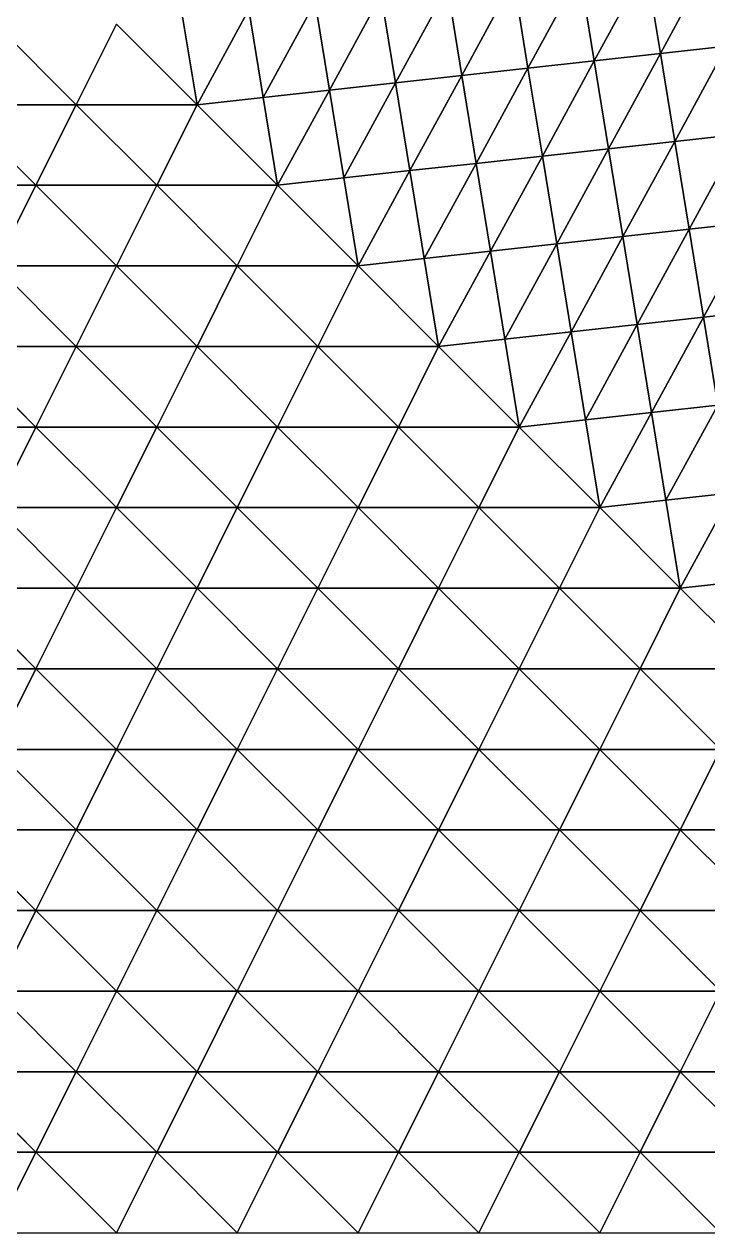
# Model space of a CAD drawing. Extents: x 100 to 350, y 100 to 150.
# Drawn here: x 249.77 to 263.03, y 100 to 123.44 of the extents above; entities that cross this region are included whole.
import ezdxf

# ---------------------------------------------------------------- set-up
doc = ezdxf.new("R2010")
doc.units = 0

msp = doc.modelspace()

# ---------------------------------------------------------------- linework, layer by layer
at = {"color": 1}
for p, q in [((262.113423, 122.868104), (263.119044, 124.714348)), ((263.119044, 124.714348), (262.113423, 122.868104)), ((261.834984, 124.572476), (260.829363, 122.726232)), ((260.829363, 122.726232), (261.834984, 124.572476)), ((262.113423, 122.868104), (261.834984, 124.572476)), ((261.834984, 124.572476), (262.113423, 122.868104)), ((258.261242, 122.442488), (259.266863, 124.288732)), ((259.266863, 124.288732), (258.261242, 122.442488)), ((259.266863, 124.288732), (259.545302, 122.58436)), ((259.545302, 122.58436), (259.266863, 124.288732)), ((260.550923, 124.430604), (259.545302, 122.58436)), ((259.545302, 122.58436), (260.550923, 124.430604)), ((260.829363, 122.726232), (260.550923, 124.430604)), ((260.550923, 124.430604), (260.829363, 122.726232)), ((255.693121, 122.158744), (256.698742, 124.004988)), ((256.698742, 124.004988), (255.693121, 122.158744)), ((256.698742, 124.004988), (256.977181, 122.300616)), ((256.977181, 122.300616), (256.698742, 124.004988)), ((256.977181, 122.300616), (257.982802, 124.14686)), ((257.982802, 124.14686), (256.977181, 122.300616)), ((258.261242, 122.442488), (257.982802, 124.14686)), ((257.982802, 124.14686), (258.261242, 122.442488)), ((255.414681, 123.863116), (254.40906, 122.016872)), ((254.40906, 122.016872), (255.414681, 123.863116)), ((255.693121, 122.158744), (255.414681, 123.863116)), ((255.414681, 123.863116), (255.693121, 122.158744)), ((253.125, 121.875), (252.84656, 123.579372)), ((252.84656, 123.579372), (253.125, 121.875)), ((253.125, 121.875), (254.130621, 123.721244)), ((254.130621, 123.721244), (253.125, 121.875)), ((254.40906, 122.016872), (254.130621, 123.721244)), ((254.130621, 123.721244), (254.40906, 122.016872)), ((249.21875, 123.4375), (250.78125, 121.875)), ((250.78125, 121.875), (249.21875, 123.4375)), ((250.78125, 121.875), (251.5625, 123.4375)), ((251.5625, 123.4375), (250.78125, 121.875)), ((260.829363, 122.726232), (262.113423, 122.868104)), ((262.113423, 122.868104), (260.829363, 122.726232)), ((261.107802, 121.02186), (262.113423, 122.868104)), ((262.113423, 122.868104), (261.107802, 121.02186)), ((262.113423, 122.868104), (263.397484, 123.009976)), ((263.397484, 123.009976), (262.113423, 122.868104)), ((262.113423, 122.868104), (262.391863, 121.163732)), ((262.391863, 121.163732), (262.113423, 122.868104)), ((263.397484, 123.009976), (262.391863, 121.163732)), ((262.391863, 121.163732), (263.397484, 123.009976)), ((259.545302, 122.58436), (258.261242, 122.442488)), ((258.261242, 122.442488), (259.545302, 122.58436)), ((258.539681, 120.738116), (259.545302, 122.58436)), ((259.545302, 122.58436), (258.539681, 120.738116)), ((260.829363, 122.726232), (259.545302, 122.58436)), ((259.545302, 122.58436), (260.829363, 122.726232)), ((259.545302, 122.58436), (259.823742, 120.879988)), ((259.823742, 120.879988), (259.545302, 122.58436)), ((260.829363, 122.726232), (259.823742, 120.879988)), ((259.823742, 120.879988), (260.829363, 122.726232)), ((261.107802, 121.02186), (260.829363, 122.726232)), ((260.829363, 122.726232), (261.107802, 121.02186)), ((258.261242, 122.442488), (256.977181, 122.300616)), ((256.977181, 122.300616), (258.261242, 122.442488)), ((258.261242, 122.442488), (257.255621, 120.596244)), ((257.255621, 120.596244), (258.261242, 122.442488)), ((258.539681, 120.738116), (258.261242, 122.442488)), ((258.261242, 122.442488), (258.539681, 120.738116)), ((255.693121, 122.158744), (254.40906, 122.016872)), ((254.40906, 122.016872), (255.693121, 122.158744)), ((255.693121, 122.158744), (254.6875, 120.3125)), ((254.6875, 120.3125), (255.693121, 122.158744)), ((256.977181, 122.300616), (255.693121, 122.158744)), ((255.693121, 122.158744), (256.977181, 122.300616)), ((255.97156, 120.454372), (255.693121, 122.158744)), ((255.693121, 122.158744), (255.97156, 120.454372)), ((256.977181, 122.300616), (255.97156, 120.454372)), ((255.97156, 120.454372), (256.977181, 122.300616)), ((256.977181, 122.300616), (257.255621, 120.596244)), ((257.255621, 120.596244), (256.977181, 122.300616)), ((250, 120.3125), (248.4375, 121.875)), ((248.4375, 121.875), (250.78125, 121.875)), ((250.78125, 121.875), (248.4375, 121.875)), ((248.4375, 121.875), (250, 120.3125)), ((250.78125, 121.875), (250, 120.3125)), ((250, 120.3125), (250.78125, 121.875)), ((253.125, 121.875), (250.78125, 121.875)), ((250.78125, 121.875), (252.34375, 120.3125)), ((250.78125, 121.875), (253.125, 121.875)), ((252.34375, 120.3125), (250.78125, 121.875)), ((252.34375, 120.3125), (253.125, 121.875)), ((253.125, 121.875), (252.34375, 120.3125)), ((254.40906, 122.016872), (253.125, 121.875)), ((253.125, 121.875), (254.40906, 122.016872)), ((254.40906, 122.016872), (254.6875, 120.3125)), ((254.6875, 120.3125), (254.40906, 122.016872)), ((262.391863, 121.163732), (263.675923, 121.305604)), ((263.675923, 121.305604), (262.391863, 121.163732)), ((263.675923, 121.305604), (262.670302, 119.45936)), ((262.670302, 119.45936), (263.675923, 121.305604)), ((259.823742, 120.879988), (261.107802, 121.02186)), ((261.107802, 121.02186), (259.823742, 120.879988)), ((260.102181, 119.175616), (261.107802, 121.02186)), ((261.107802, 121.02186), (260.102181, 119.175616)), ((261.107802, 121.02186), (262.391863, 121.163732)), ((262.391863, 121.163732), (261.107802, 121.02186)), ((261.107802, 121.02186), (261.386242, 119.317488)), ((261.386242, 119.317488), (261.107802, 121.02186)), ((261.386242, 119.317488), (262.391863, 121.163732)), ((262.391863, 121.163732), (261.386242, 119.317488)), ((262.391863, 121.163732), (262.670302, 119.45936)), ((262.670302, 119.45936), (262.391863, 121.163732)), ((257.255621, 120.596244), (258.539681, 120.738116)), ((258.539681, 120.738116), (257.255621, 120.596244)), ((258.539681, 120.738116), (257.53406, 118.891872)), ((257.53406, 118.891872), (258.539681, 120.738116)), ((258.539681, 120.738116), (259.823742, 120.879988)), ((259.823742, 120.879988), (258.539681, 120.738116)), ((258.818121, 119.033744), (258.539681, 120.738116)), ((258.539681, 120.738116), (258.818121, 119.033744)), ((259.823742, 120.879988), (258.818121, 119.033744)), ((258.818121, 119.033744), (259.823742, 120.879988)), ((259.823742, 120.879988), (260.102181, 119.175616)), ((260.102181, 119.175616), (259.823742, 120.879988)), ((255.97156, 120.454372), (257.255621, 120.596244)), ((257.255621, 120.596244), (255.97156, 120.454372)), ((256.25, 118.75), (257.255621, 120.596244)), ((257.255621, 120.596244), (256.25, 118.75)), ((257.255621, 120.596244), (257.53406, 118.891872)), ((257.53406, 118.891872), (257.255621, 120.596244)), ((250, 120.3125), (247.65625, 120.3125)), ((247.65625, 120.3125), (250, 120.3125)), ((249.21875, 118.75), (250, 120.3125)), ((250, 120.3125), (249.21875, 118.75)), ((251.5625, 118.75), (250, 120.3125)), ((250, 120.3125), (252.34375, 120.3125)), ((250, 120.3125), (251.5625, 118.75)), ((252.34375, 120.3125), (250, 120.3125)), ((252.34375, 120.3125), (251.5625, 118.75)), ((251.5625, 118.75), (252.34375, 120.3125)), ((252.34375, 120.3125), (253.90625, 118.75)), ((254.6875, 120.3125), (252.34375, 120.3125)), ((252.34375, 120.3125), (254.6875, 120.3125)), ((253.90625, 118.75), (252.34375, 120.3125)), ((253.90625, 118.75), (254.6875, 120.3125)), ((254.6875, 120.3125), (253.90625, 118.75)), ((254.6875, 120.3125), (255.97156, 120.454372)), ((255.97156, 120.454372), (254.6875, 120.3125)), ((256.25, 118.75), (255.97156, 120.454372)), ((255.97156, 120.454372), (256.25, 118.75)), ((263.954363, 119.601232), (262.670302, 119.45936)), ((262.670302, 119.45936), (263.954363, 119.601232)), ((263.954363, 119.601232), (262.948742, 117.754988)), ((262.948742, 117.754988), (263.954363, 119.601232)), ((260.102181, 119.175616), (261.386242, 119.317488)), ((261.386242, 119.317488), (260.102181, 119.175616)), ((261.386242, 119.317488), (260.380621, 117.471244)), ((260.380621, 117.471244), (261.386242, 119.317488)), ((262.670302, 119.45936), (261.386242, 119.317488)), ((261.386242, 119.317488), (262.670302, 119.45936)), ((261.664681, 117.613116), (261.386242, 119.317488)), ((261.386242, 119.317488), (261.664681, 117.613116)), ((261.664681, 117.613116), (262.670302, 119.45936)), ((262.670302, 119.45936), (261.664681, 117.613116)), ((262.670302, 119.45936), (262.948742, 117.754988)), ((262.948742, 117.754988), (262.670302, 119.45936)), ((258.818121, 119.033744), (260.102181, 119.175616)), ((260.102181, 119.175616), (258.818121, 119.033744)), ((259.09656, 117.329372), (260.102181, 119.175616)), ((260.102181, 119.175616), (259.09656, 117.329372)), ((260.380621, 117.471244), (260.102181, 119.175616)), ((260.102181, 119.175616), (260.380621, 117.471244)), ((257.53406, 118.891872), (256.25, 118.75)), ((256.25, 118.75), (257.53406, 118.891872)), ((258.818121, 119.033744), (257.53406, 118.891872)), ((257.53406, 118.891872), (258.818121, 119.033744)), ((257.53406, 118.891872), (257.8125, 117.1875)), ((257.8125, 117.1875), (257.53406, 118.891872)), ((258.818121, 119.033744), (257.8125, 117.1875)), ((257.8125, 117.1875), (258.818121, 119.033744)), ((259.09656, 117.329372), (258.818121, 119.033744)), ((258.818121, 119.033744), (259.09656, 117.329372)), ((249.21875, 118.75), (251.5625, 118.75)), ((251.5625, 118.75), (249.21875, 118.75)), ((249.21875, 118.75), (250.78125, 117.1875)), ((250.78125, 117.1875), (249.21875, 118.75)), ((251.5625, 118.75), (250.78125, 117.1875)), ((250.78125, 117.1875), (251.5625, 118.75)), ((253.125, 117.1875), (251.5625, 118.75)), ((251.5625, 118.75), (253.90625, 118.75)), ((253.90625, 118.75), (251.5625, 118.75)), ((251.5625, 118.75), (253.125, 117.1875)), ((253.90625, 118.75), (253.125, 117.1875)), ((253.125, 117.1875), (253.90625, 118.75)), ((256.25, 118.75), (253.90625, 118.75)), ((253.90625, 118.75), (255.46875, 117.1875)), ((253.90625, 118.75), (256.25, 118.75)), ((255.46875, 117.1875), (253.90625, 118.75)), ((256.25, 118.75), (255.46875, 117.1875)), ((255.46875, 117.1875), (256.25, 118.75)), ((262.948742, 117.754988), (264.232802, 117.89686)), ((264.232802, 117.89686), (262.948742, 117.754988)), ((261.664681, 117.613116), (262.948742, 117.754988)), ((262.948742, 117.754988), (261.664681, 117.613116)), ((262.948742, 117.754988), (261.943121, 115.908744)), ((261.943121, 115.908744), (262.948742, 117.754988)), ((262.948742, 117.754988), (263.227181, 116.050616)), ((263.227181, 116.050616), (262.948742, 117.754988)), ((259.09656, 117.329372), (260.380621, 117.471244)), ((260.380621, 117.471244), (259.09656, 117.329372)), ((259.375, 115.625), (260.380621, 117.471244)), ((260.380621, 117.471244), (259.375, 115.625)), ((260.380621, 117.471244), (261.664681, 117.613116)), ((261.664681, 117.613116), (260.380621, 117.471244)), ((260.380621, 117.471244), (260.65906, 115.766872)), ((260.65906, 115.766872), (260.380621, 117.471244)), ((261.664681, 117.613116), (260.65906, 115.766872)), ((260.65906, 115.766872), (261.664681, 117.613116)), ((261.943121, 115.908744), (261.664681, 117.613116)), ((261.664681, 117.613116), (261.943121, 115.908744)), ((248.4375, 117.1875), (250, 115.625)), ((250.78125, 117.1875), (248.4375, 117.1875)), ((248.4375, 117.1875), (250.78125, 117.1875)), ((250, 115.625), (248.4375, 117.1875)), ((250, 115.625), (250.78125, 117.1875)), ((250.78125, 117.1875), (250, 115.625)), ((253.125, 117.1875), (250.78125, 117.1875)), ((250.78125, 117.1875), (252.34375, 115.625)), ((250.78125, 117.1875), (253.125, 117.1875)), ((252.34375, 115.625), (250.78125, 117.1875)), ((252.34375, 115.625), (253.125, 117.1875)), ((253.125, 117.1875), (252.34375, 115.625)), ((254.6875, 115.625), (253.125, 117.1875)), ((253.125, 117.1875), (255.46875, 117.1875)), ((253.125, 117.1875), (254.6875, 115.625)), ((255.46875, 117.1875), (253.125, 117.1875)), ((255.46875, 117.1875), (254.6875, 115.625)), ((254.6875, 115.625), (255.46875, 117.1875)), ((255.46875, 117.1875), (257.03125, 115.625)), ((257.8125, 117.1875), (255.46875, 117.1875)), ((255.46875, 117.1875), (257.8125, 117.1875)), ((257.03125, 115.625), (255.46875, 117.1875)), ((257.03125, 115.625), (257.8125, 117.1875)), ((257.8125, 117.1875), (257.03125, 115.625)), ((257.8125, 117.1875), (259.09656, 117.329372)), ((259.09656, 117.329372), (257.8125, 117.1875)), ((259.375, 115.625), (259.09656, 117.329372)), ((259.09656, 117.329372), (259.375, 115.625)), ((261.943121, 115.908744), (263.227181, 116.050616)), ((263.227181, 116.050616), (261.943121, 115.908744)), ((262.22156, 114.204372), (263.227181, 116.050616)), ((263.227181, 116.050616), (262.22156, 114.204372)), ((261.943121, 115.908744), (260.65906, 115.766872)), ((260.65906, 115.766872), (261.943121, 115.908744)), ((261.943121, 115.908744), (260.9375, 114.0625)), ((260.9375, 114.0625), (261.943121, 115.908744)), ((262.22156, 114.204372), (261.943121, 115.908744)), ((261.943121, 115.908744), (262.22156, 114.204372)), ((250, 115.625), (247.65625, 115.625)), ((247.65625, 115.625), (250, 115.625)), ((250, 115.625), (249.21875, 114.0625)), ((249.21875, 114.0625), (250, 115.625)), ((251.5625, 114.0625), (250, 115.625)), ((250, 115.625), (252.34375, 115.625)), ((252.34375, 115.625), (250, 115.625)), ((250, 115.625), (251.5625, 114.0625)), ((252.34375, 115.625), (251.5625, 114.0625)), ((251.5625, 114.0625), (252.34375, 115.625)), ((252.34375, 115.625), (254.6875, 115.625)), ((254.6875, 115.625), (252.34375, 115.625)), ((252.34375, 115.625), (253.90625, 114.0625)), ((253.90625, 114.0625), (252.34375, 115.625)), ((254.6875, 115.625), (253.90625, 114.0625)), ((253.90625, 114.0625), (254.6875, 115.625)), ((256.25, 114.0625), (254.6875, 115.625)), ((254.6875, 115.625), (257.03125, 115.625)), ((257.03125, 115.625), (254.6875, 115.625)), ((254.6875, 115.625), (256.25, 114.0625)), ((257.03125, 115.625), (256.25, 114.0625)), ((256.25, 114.0625), (257.03125, 115.625)), ((259.375, 115.625), (257.03125, 115.625)), ((257.03125, 115.625), (258.59375, 114.0625)), ((257.03125, 115.625), (259.375, 115.625)), ((258.59375, 114.0625), (257.03125, 115.625)), ((258.59375, 114.0625), (259.375, 115.625)), ((259.375, 115.625), (258.59375, 114.0625)), ((260.65906, 115.766872), (259.375, 115.625)), ((259.375, 115.625), (260.65906, 115.766872)), ((260.65906, 115.766872), (260.9375, 114.0625)), ((260.9375, 114.0625), (260.65906, 115.766872)), ((260.9375, 114.0625), (262.22156, 114.204372)), ((262.22156, 114.204372), (260.9375, 114.0625)), ((262.22156, 114.204372), (263.505621, 114.346244)), ((263.505621, 114.346244), (262.22156, 114.204372)), ((262.5, 112.5), (262.22156, 114.204372)), ((262.22156, 114.204372), (262.5, 112.5)), ((262.5, 112.5), (263.505621, 114.346244)), ((263.505621, 114.346244), (262.5, 112.5)), ((250.78125, 112.5), (249.21875, 114.0625)), ((249.21875, 114.0625), (251.5625, 114.0625)), ((251.5625, 114.0625), (249.21875, 114.0625)), ((249.21875, 114.0625), (250.78125, 112.5)), ((251.5625, 114.0625), (250.78125, 112.5)), ((250.78125, 112.5), (251.5625, 114.0625)), ((253.125, 112.5), (251.5625, 114.0625)), ((251.5625, 114.0625), (253.90625, 114.0625)), ((251.5625, 114.0625), (253.125, 112.5)), ((253.90625, 114.0625), (251.5625, 114.0625)), ((253.90625, 114.0625), (253.125, 112.5)), ((253.125, 112.5), (253.90625, 114.0625)), ((256.25, 114.0625), (253.90625, 114.0625)), ((253.90625, 114.0625), (255.46875, 112.5)), ((253.90625, 114.0625), (256.25, 114.0625)), ((255.46875, 112.5), (253.90625, 114.0625)), ((255.46875, 112.5), (256.25, 114.0625)), ((256.25, 114.0625), (255.46875, 112.5)), ((257.8125, 112.5), (256.25, 114.0625)), ((256.25, 114.0625), (258.59375, 114.0625)), ((256.25, 114.0625), (257.8125, 112.5)), ((258.59375, 114.0625), (256.25, 114.0625)), ((258.59375, 114.0625), (257.8125, 112.5)), ((257.8125, 112.5), (258.59375, 114.0625)), ((258.59375, 114.0625), (260.15625, 112.5)), ((260.9375, 114.0625), (258.59375, 114.0625)), ((258.59375, 114.0625), (260.9375, 114.0625)), ((260.15625, 112.5), (258.59375, 114.0625)), ((260.15625, 112.5), (260.9375, 114.0625)), ((260.9375, 114.0625), (260.15625, 112.5)), ((248.4375, 112.5), (250.78125, 112.5)), ((250, 110.9375), (248.4375, 112.5)), ((250.78125, 112.5), (248.4375, 112.5)), ((248.4375, 112.5), (250, 110.9375)), ((250, 110.9375), (250.78125, 112.5)), ((250.78125, 112.5), (250, 110.9375)), ((250.78125, 112.5), (253.125, 112.5)), ((253.125, 112.5), (250.78125, 112.5)), ((250.78125, 112.5), (252.34375, 110.9375)), ((252.34375, 110.9375), (250.78125, 112.5)), ((252.34375, 110.9375), (253.125, 112.5)), ((253.125, 112.5), (252.34375, 110.9375)), ((255.46875, 112.5), (253.125, 112.5)), ((253.125, 112.5), (254.6875, 110.9375)), ((254.6875, 110.9375), (253.125, 112.5)), ((253.125, 112.5), (255.46875, 112.5)), ((254.6875, 110.9375), (255.46875, 112.5)), ((255.46875, 112.5), (254.6875, 110.9375)), ((255.46875, 112.5), (257.8125, 112.5)), ((257.8125, 112.5), (255.46875, 112.5)), ((255.46875, 112.5), (257.03125, 110.9375)), ((257.03125, 110.9375), (255.46875, 112.5)), ((257.8125, 112.5), (257.03125, 110.9375)), ((257.03125, 110.9375), (257.8125, 112.5)), ((259.375, 110.9375), (257.8125, 112.5)), ((257.8125, 112.5), (260.15625, 112.5)), ((260.15625, 112.5), (257.8125, 112.5)), ((257.8125, 112.5), (259.375, 110.9375)), ((260.15625, 112.5), (259.375, 110.9375)), ((259.375, 110.9375), (260.15625, 112.5)), ((262.5, 112.5), (260.15625, 112.5)), ((260.15625, 112.5), (261.71875, 110.9375)), ((260.15625, 112.5), (262.5, 112.5)), ((261.71875, 110.9375), (260.15625, 112.5)), ((262.5, 112.5), (261.71875, 110.9375)), ((261.71875, 110.9375), (262.5, 112.5)), ((263.78406, 112.641872), (262.5, 112.5)), ((262.5, 112.5), (263.78406, 112.641872)), ((247.65625, 110.9375), (250, 110.9375)), ((250, 110.9375), (247.65625, 110.9375)), ((250, 110.9375), (249.21875, 109.375)), ((249.21875, 109.375), (250, 110.9375)), ((251.5625, 109.375), (250, 110.9375)), ((252.34375, 110.9375), (250, 110.9375)), ((250, 110.9375), (251.5625, 109.375)), ((250, 110.9375), (252.34375, 110.9375)), ((251.5625, 109.375), (252.34375, 110.9375)), ((252.34375, 110.9375), (251.5625, 109.375)), ((252.34375, 110.9375), (253.90625, 109.375)), ((254.6875, 110.9375), (252.34375, 110.9375)), ((252.34375, 110.9375), (254.6875, 110.9375)), ((253.90625, 109.375), (252.34375, 110.9375)), ((253.90625, 109.375), (254.6875, 110.9375)), ((254.6875, 110.9375), (253.90625, 109.375)), ((254.6875, 110.9375), (256.25, 109.375)), ((257.03125, 110.9375), (254.6875, 110.9375)), ((254.6875, 110.9375), (257.03125, 110.9375)), ((256.25, 109.375), (254.6875, 110.9375)), ((256.25, 109.375), (257.03125, 110.9375)), ((257.03125, 110.9375), (256.25, 109.375)), ((259.375, 110.9375), (257.03125, 110.9375)), ((257.03125, 110.9375), (258.59375, 109.375)), ((257.03125, 110.9375), (259.375, 110.9375)), ((258.59375, 109.375), (257.03125, 110.9375)), ((258.59375, 109.375), (259.375, 110.9375)), ((259.375, 110.9375), (258.59375, 109.375)), ((260.9375, 109.375), (259.375, 110.9375)), ((259.375, 110.9375), (261.71875, 110.9375)), ((259.375, 110.9375), (260.9375, 109.375)), ((261.71875, 110.9375), (259.375, 110.9375)), ((261.71875, 110.9375), (260.9375, 109.375)), ((260.9375, 109.375), (261.71875, 110.9375)), ((261.71875, 110.9375), (263.28125, 109.375)), ((264.0625, 110.9375), (261.71875, 110.9375)), ((261.71875, 110.9375), (264.0625, 110.9375)), ((263.28125, 109.375), (261.71875, 110.9375)), ((250.78125, 107.8125), (249.21875, 109.375)), ((249.21875, 109.375), (251.5625, 109.375)), ((251.5625, 109.375), (249.21875, 109.375)), ((249.21875, 109.375), (250.78125, 107.8125)), ((251.5625, 109.375), (250.78125, 107.8125)), ((250.78125, 107.8125), (251.5625, 109.375)), ((253.125, 107.8125), (251.5625, 109.375)), ((253.90625, 109.375), (251.5625, 109.375)), ((251.5625, 109.375), (253.125, 107.8125)), ((251.5625, 109.375), (253.90625, 109.375)), ((253.90625, 109.375), (253.125, 107.8125)), ((253.125, 107.8125), (253.90625, 109.375)), ((255.46875, 107.8125), (253.90625, 109.375)), ((256.25, 109.375), (253.90625, 109.375)), ((253.90625, 109.375), (255.46875, 107.8125)), ((253.90625, 109.375), (256.25, 109.375)), ((256.25, 109.375), (255.46875, 107.8125)), ((255.46875, 107.8125), (256.25, 109.375)), ((257.8125, 107.8125), (256.25, 109.375)), ((256.25, 109.375), (258.59375, 109.375)), ((258.59375, 109.375), (256.25, 109.375)), ((256.25, 109.375), (257.8125, 107.8125)), ((258.59375, 109.375), (257.8125, 107.8125)), ((257.8125, 107.8125), (258.59375, 109.375)), ((258.59375, 109.375), (260.9375, 109.375)), ((260.9375, 109.375), (258.59375, 109.375)), ((258.59375, 109.375), (260.15625, 107.8125)), ((260.15625, 107.8125), (258.59375, 109.375)), ((260.9375, 109.375), (260.15625, 107.8125)), ((260.15625, 107.8125), (260.9375, 109.375)), ((262.5, 107.8125), (260.9375, 109.375)), ((260.9375, 109.375), (263.28125, 109.375)), ((263.28125, 109.375), (260.9375, 109.375)), ((260.9375, 109.375), (262.5, 107.8125)), ((263.28125, 109.375), (262.5, 107.8125)), ((262.5, 107.8125), (263.28125, 109.375)), ((248.4375, 107.8125), (250.78125, 107.8125)), ((248.4375, 107.8125), (250, 106.25)), ((250.78125, 107.8125), (248.4375, 107.8125)), ((250, 106.25), (248.4375, 107.8125)), ((250, 106.25), (250.78125, 107.8125)), ((250.78125, 107.8125), (250, 106.25)), ((252.34375, 106.25), (250.78125, 107.8125)), ((250.78125, 107.8125), (253.125, 107.8125)), ((253.125, 107.8125), (250.78125, 107.8125)), ((250.78125, 107.8125), (252.34375, 106.25)), ((253.125, 107.8125), (252.34375, 106.25)), ((252.34375, 106.25), (253.125, 107.8125)), ((253.125, 107.8125), (255.46875, 107.8125)), ((254.6875, 106.25), (253.125, 107.8125)), ((253.125, 107.8125), (254.6875, 106.25)), ((255.46875, 107.8125), (253.125, 107.8125)), ((255.46875, 107.8125), (254.6875, 106.25)), ((254.6875, 106.25), (255.46875, 107.8125)), ((257.03125, 106.25), (255.46875, 107.8125)), ((255.46875, 107.8125), (257.8125, 107.8125)), ((257.8125, 107.8125), (255.46875, 107.8125)), ((255.46875, 107.8125), (257.03125, 106.25)), ((257.8125, 107.8125), (257.03125, 106.25)), ((257.03125, 106.25), (257.8125, 107.8125)), ((259.375, 106.25), (257.8125, 107.8125)), ((257.8125, 107.8125), (260.15625, 107.8125)), ((257.8125, 107.8125), (259.375, 106.25)), ((260.15625, 107.8125), (257.8125, 107.8125)), ((260.15625, 107.8125), (259.375, 106.25)), ((259.375, 106.25), (260.15625, 107.8125)), ((262.5, 107.8125), (260.15625, 107.8125)), ((260.15625, 107.8125), (261.71875, 106.25)), ((260.15625, 107.8125), (262.5, 107.8125)), ((261.71875, 106.25), (260.15625, 107.8125)), ((261.71875, 106.25), (262.5, 107.8125)), ((262.5, 107.8125), (261.71875, 106.25)), ((264.0625, 106.25), (262.5, 107.8125)), ((262.5, 107.8125), (264.84375, 107.8125)), ((262.5, 107.8125), (264.0625, 106.25)), ((264.84375, 107.8125), (262.5, 107.8125)), ((250, 106.25), (247.65625, 106.25)), ((247.65625, 106.25), (250, 106.25)), ((249.21875, 104.6875), (250, 106.25)), ((250, 106.25), (249.21875, 104.6875)), ((250, 106.25), (252.34375, 106.25)), ((251.5625, 104.6875), (250, 106.25)), ((252.34375, 106.25), (250, 106.25)), ((250, 106.25), (251.5625, 104.6875)), ((252.34375, 106.25), (251.5625, 104.6875)), ((251.5625, 104.6875), (252.34375, 106.25)), ((252.34375, 106.25), (254.6875, 106.25)), ((254.6875, 106.25), (252.34375, 106.25)), ((252.34375, 106.25), (253.90625, 104.6875)), ((253.90625, 104.6875), (252.34375, 106.25)), ((254.6875, 106.25), (253.90625, 104.6875)), ((253.90625, 104.6875), (254.6875, 106.25)), ((254.6875, 106.25), (257.03125, 106.25)), ((256.25, 104.6875), (254.6875, 106.25)), ((257.03125, 106.25), (254.6875, 106.25)), ((254.6875, 106.25), (256.25, 104.6875)), ((256.25, 104.6875), (257.03125, 106.25)), ((257.03125, 106.25), (256.25, 104.6875)), ((257.03125, 106.25), (259.375, 106.25)), ((259.375, 106.25), (257.03125, 106.25)), ((257.03125, 106.25), (258.59375, 104.6875)), ((258.59375, 104.6875), (257.03125, 106.25)), ((258.59375, 104.6875), (259.375, 106.25)), ((259.375, 106.25), (258.59375, 104.6875)), ((261.71875, 106.25), (259.375, 106.25)), ((259.375, 106.25), (260.9375, 104.6875)), ((260.9375, 104.6875), (259.375, 106.25)), ((259.375, 106.25), (261.71875, 106.25)), ((260.9375, 104.6875), (261.71875, 106.25)), ((261.71875, 106.25), (260.9375, 104.6875)), ((261.71875, 106.25), (264.0625, 106.25)), ((264.0625, 106.25), (261.71875, 106.25)), ((261.71875, 106.25), (263.28125, 104.6875)), ((263.28125, 104.6875), (261.71875, 106.25)), ((251.5625, 104.6875), (249.21875, 104.6875)), ((249.21875, 104.6875), (250.78125, 103.125)), ((249.21875, 104.6875), (251.5625, 104.6875)), ((250.78125, 103.125), (249.21875, 104.6875)), ((250.78125, 103.125), (251.5625, 104.6875)), ((251.5625, 104.6875), (250.78125, 103.125)), ((253.125, 103.125), (251.5625, 104.6875)), ((251.5625, 104.6875), (253.90625, 104.6875)), ((251.5625, 104.6875), (253.125, 103.125)), ((253.90625, 104.6875), (251.5625, 104.6875)), ((253.90625, 104.6875), (253.125, 103.125)), ((253.125, 103.125), (253.90625, 104.6875)), ((253.90625, 104.6875), (256.25, 104.6875)), ((253.90625, 104.6875), (255.46875, 103.125)), ((256.25, 104.6875), (253.90625, 104.6875)), ((255.46875, 103.125), (253.90625, 104.6875)), ((255.46875, 103.125), (256.25, 104.6875)), ((256.25, 104.6875), (255.46875, 103.125)), ((257.8125, 103.125), (256.25, 104.6875)), ((258.59375, 104.6875), (256.25, 104.6875)), ((256.25, 104.6875), (257.8125, 103.125)), ((256.25, 104.6875), (258.59375, 104.6875)), ((257.8125, 103.125), (258.59375, 104.6875)), ((258.59375, 104.6875), (257.8125, 103.125)), ((258.59375, 104.6875), (260.15625, 103.125)), ((260.9375, 104.6875), (258.59375, 104.6875)), ((258.59375, 104.6875), (260.9375, 104.6875)), ((260.15625, 103.125), (258.59375, 104.6875)), ((260.15625, 103.125), (260.9375, 104.6875)), ((260.9375, 104.6875), (260.15625, 103.125)), ((260.9375, 104.6875), (262.5, 103.125)), ((263.28125, 104.6875), (260.9375, 104.6875)), ((260.9375, 104.6875), (263.28125, 104.6875)), ((262.5, 103.125), (260.9375, 104.6875)), ((262.5, 103.125), (263.28125, 104.6875)), ((263.28125, 104.6875), (262.5, 103.125)), ((250, 101.5625), (248.4375, 103.125)), ((248.4375, 103.125), (250.78125, 103.125)), ((250.78125, 103.125), (248.4375, 103.125)), ((248.4375, 103.125), (250, 101.5625)), ((250.78125, 103.125), (250, 101.5625)), ((250, 101.5625), (250.78125, 103.125)), ((250.78125, 103.125), (253.125, 103.125)), ((253.125, 103.125), (250.78125, 103.125)), ((250.78125, 103.125), (252.34375, 101.5625)), ((252.34375, 101.5625), (250.78125, 103.125)), ((253.125, 103.125), (252.34375, 101.5625)), ((252.34375, 101.5625), (253.125, 103.125)), ((254.6875, 101.5625), (253.125, 103.125)), ((253.125, 103.125), (255.46875, 103.125)), ((255.46875, 103.125), (253.125, 103.125)), ((253.125, 103.125), (254.6875, 101.5625)), ((255.46875, 103.125), (254.6875, 101.5625)), ((254.6875, 101.5625), (255.46875, 103.125)), ((255.46875, 103.125), (257.8125, 103.125)), ((257.8125, 103.125), (255.46875, 103.125)), ((255.46875, 103.125), (257.03125, 101.5625)), ((257.03125, 101.5625), (255.46875, 103.125)), ((257.8125, 103.125), (257.03125, 101.5625)), ((257.03125, 101.5625), (257.8125, 103.125)), ((259.375, 101.5625), (257.8125, 103.125)), ((260.15625, 103.125), (257.8125, 103.125)), ((257.8125, 103.125), (259.375, 101.5625)), ((257.8125, 103.125), (260.15625, 103.125)), ((260.15625, 103.125), (259.375, 101.5625)), ((259.375, 101.5625), (260.15625, 103.125)), ((261.71875, 101.5625), (260.15625, 103.125)), ((262.5, 103.125), (260.15625, 103.125)), ((260.15625, 103.125), (261.71875, 101.5625)), ((260.15625, 103.125), (262.5, 103.125)), ((262.5, 103.125), (261.71875, 101.5625)), ((261.71875, 101.5625), (262.5, 103.125)), ((264.0625, 101.5625), (262.5, 103.125)), ((262.5, 103.125), (264.84375, 103.125)), ((264.84375, 103.125), (262.5, 103.125)), ((262.5, 103.125), (264.0625, 101.5625)), ((250, 101.5625), (247.65625, 101.5625)), ((247.65625, 101.5625), (250, 101.5625)), ((249.21875, 100), (250, 101.5625)), ((250, 101.5625), (249.21875, 100)), ((251.5625, 100), (250, 101.5625)), ((250, 101.5625), (252.34375, 101.5625)), ((250, 101.5625), (251.5625, 100)), ((252.34375, 101.5625), (250, 101.5625)), ((252.34375, 101.5625), (251.5625, 100)), ((251.5625, 100), (252.34375, 101.5625)), ((254.6875, 101.5625), (252.34375, 101.5625)), ((252.34375, 101.5625), (253.90625, 100)), ((252.34375, 101.5625), (254.6875, 101.5625)), ((253.90625, 100), (252.34375, 101.5625)), ((253.90625, 100), (254.6875, 101.5625)), ((254.6875, 101.5625), (253.90625, 100)), ((256.25, 100), (254.6875, 101.5625)), ((254.6875, 101.5625), (257.03125, 101.5625)), ((254.6875, 101.5625), (256.25, 100)), ((257.03125, 101.5625), (254.6875, 101.5625)), ((257.03125, 101.5625), (256.25, 100)), ((256.25, 100), (257.03125, 101.5625)), ((259.375, 101.5625), (257.03125, 101.5625)), ((257.03125, 101.5625), (258.59375, 100)), ((257.03125, 101.5625), (259.375, 101.5625)), ((258.59375, 100), (257.03125, 101.5625)), ((258.59375, 100), (259.375, 101.5625)), ((259.375, 101.5625), (258.59375, 100)), ((259.375, 101.5625), (261.71875, 101.5625)), ((260.9375, 100), (259.375, 101.5625)), ((259.375, 101.5625), (260.9375, 100)), ((261.71875, 101.5625), (259.375, 101.5625)), ((261.71875, 101.5625), (260.9375, 100)), ((260.9375, 100), (261.71875, 101.5625)), ((263.28125, 100), (261.71875, 101.5625)), ((261.71875, 101.5625), (264.0625, 101.5625)), ((264.0625, 101.5625), (261.71875, 101.5625)), ((261.71875, 101.5625), (263.28125, 100))]:
    msp.add_line(p, q, dxfattribs=at)
at = {"color": 7}
for p, q in [((251.5625, 123.4375), (253.125, 121.875)), ((253.125, 121.875), (251.5625, 123.4375)), ((254.6875, 120.3125), (253.125, 121.875)), ((253.125, 121.875), (254.6875, 120.3125)), ((254.6875, 120.3125), (256.25, 118.75)), ((256.25, 118.75), (254.6875, 120.3125)), ((257.8125, 117.1875), (256.25, 118.75)), ((256.25, 118.75), (257.8125, 117.1875)), ((257.8125, 117.1875), (259.375, 115.625)), ((259.375, 115.625), (257.8125, 117.1875)), ((260.9375, 114.0625), (259.375, 115.625)), ((259.375, 115.625), (260.9375, 114.0625)), ((260.9375, 114.0625), (262.5, 112.5)), ((262.5, 112.5), (260.9375, 114.0625)), ((264.0625, 110.9375), (262.5, 112.5)), ((262.5, 112.5), (264.0625, 110.9375)), ((249.21875, 100), (251.5625, 100)), ((251.5625, 100), (253.90625, 100)), ((253.90625, 100), (256.25, 100)), ((256.25, 100), (258.59375, 100)), ((258.59375, 100), (260.9375, 100)), ((260.9375, 100), (263.28125, 100))]:
    msp.add_line(p, q, dxfattribs=at)

doc.saveas('drawing.dxf')
